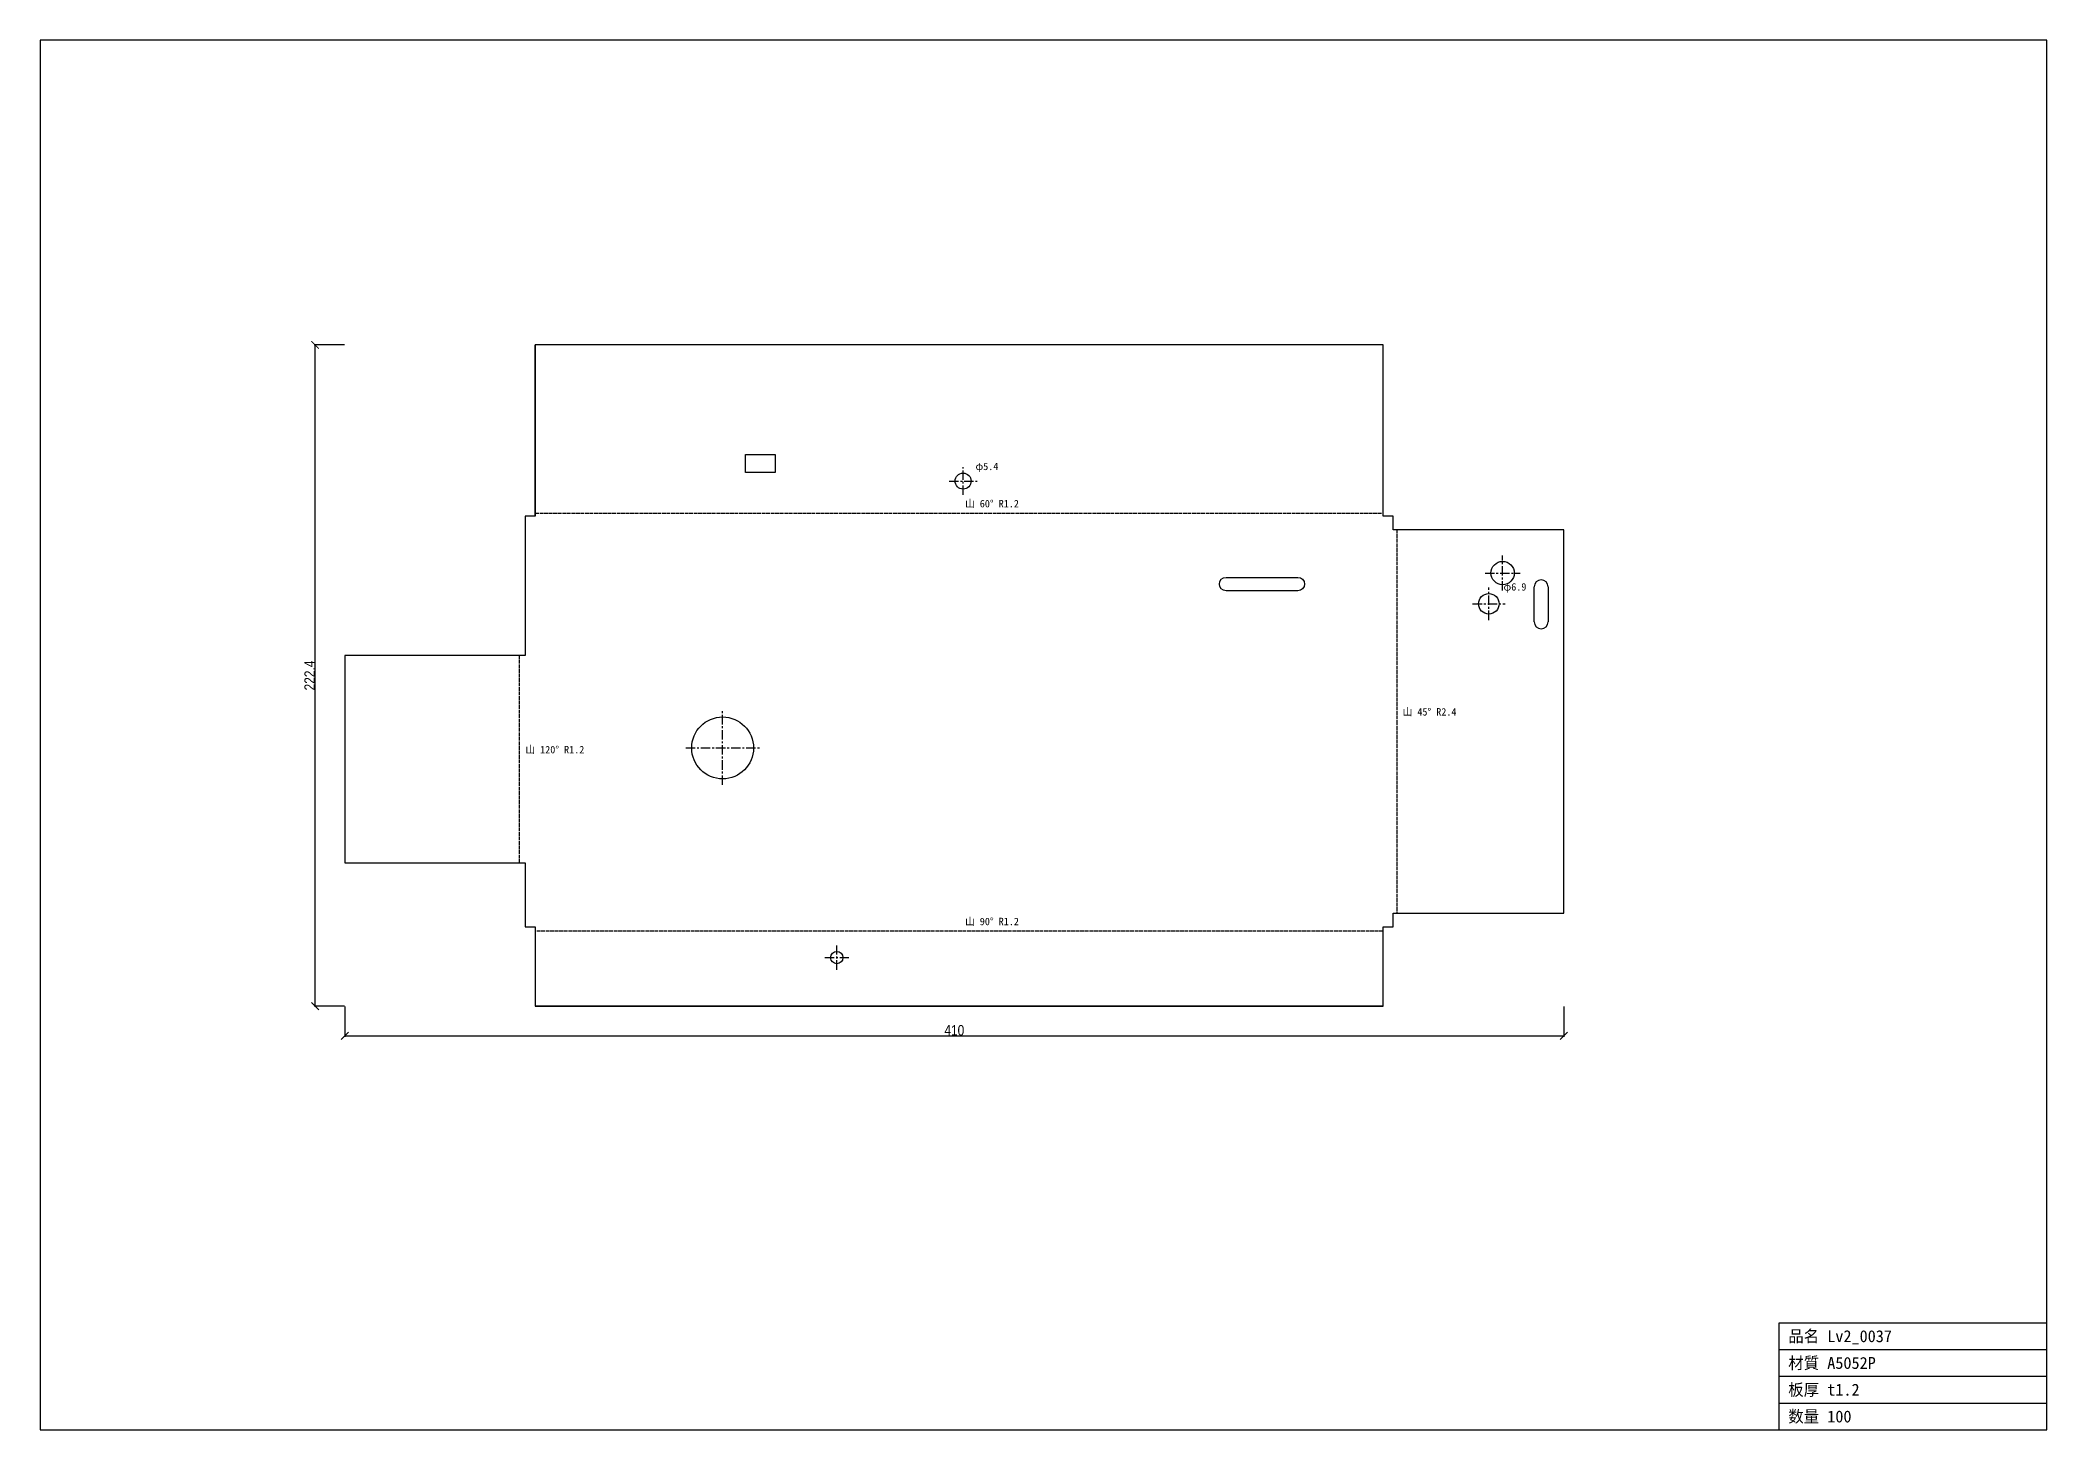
# Model space of a CAD drawing. Header units: millimetres. Extents: x -163 to 512, y -169 to 298.
import ezdxf

# ---------------------------------------------------------------- set-up
doc = ezdxf.new("R2010")
doc.units = ezdxf.units.MM
doc.linetypes.add('CENTER', pattern=[5.08, 3.175, -0.635, 0.635, -0.635])
doc.linetypes.add('DASHED', pattern=[1.524, 1.27, -0.254])
doc.styles.add('OpenSansCondensed-Light', font='OpenSansCondensed-Light.ttf')
doc.dimstyles.new('EZDXF', dxfattribs={"dimtxt": 0.25, "dimasz": 0.175, "dimexe": 0.375, "dimexo": 0.125, "dimgap": 0.1, "dimtad": 1, "dimlfac": 100, "dimzin": 12, "dimdsep": 46, "dimtxsty": 'OpenSansCondensed-Light', "dimblk": 'ARCHTICK', "dimcen": 2.5, "dimazin": 3, "dimtfac": 0.5, "dimtmove": 2, "dimatfit": 3})

# ---------------------------------------------------------------- blocks, each defined once
blk = doc.blocks.new('HOLE_D5_38')
blk.add_circle((0, 0), 2.69)
blk = doc.blocks.new('_ARCHTICK')
at = {"color": 0, "linetype": 'BYBLOCK', "const_width": 0.15}
blk.add_lwpolyline([(-0.5, -0.5), (0.5, 0.5)], dxfattribs=at)

msp = doc.modelspace()

# ---------------------------------------------------------------- linework, layer by layer
at = {"color": 7, "linetype": 'CONTINUOUS'}
for p, q in [((511.93, 298.26), (-163.13, 298.26)), ((-163.13, 298.26), (-163.13, -169.14)), ((511.93, -169.14), (511.93, 298.26)), ((288.64, 195.74), (3.4, 195.74)), ((3.4, 195.74), (3.4, 138.18)), ((3.4, 138.18), (3.4, 195.74)), ((288.64, 138.18), (288.63, 195.75)), ((74.2, 155.88), (74.2, 158.92)), ((74.2, 158.92), (76.72, 158.92)), ((74.2, 152.84), (74.2, 155.88)), ((76.72, 158.92), (78.31, 158.92)), ((78.31, 158.92), (80.52, 158.92)), ((80.52, 158.92), (84.18, 158.92)), ((84.18, 158.92), (84.18, 157.3)), ((84.18, 157.3), (84.18, 156.82)), ((84.18, 156.82), (84.18, 155.05)), ((84.18, 152.84), (74.2, 152.84)), ((84.18, 155.06), (84.18, 152.84)), ((3.4, 138.18), (0, 138.18)), ((0, 138.18), (0, 91.25)), ((292.04, 138.18), (288.64, 138.18)), ((292.04, 133.58), (292.04, 138.18)), ((349.42, 133.58), (292.04, 133.58)), ((349.42, 87.78), (349.42, 133.59)), ((339.45, 110.21), (339.45, 114.41)), ((339.45, 102.62), (339.45, 110.21)), ((344.13, 114.41), (344.13, 102.62)), ((0, 91.25), (-60.62, 91.25)), ((-60.62, 91.25), (-60.62, 21.51)), ((349.42, 64.31), (349.42, 87.78)), ((349.42, 4.6), (349.42, 64.31)), ((-60.62, 21.51), (0, 21.51)), ((0, 21.51), (0, 0)), ((0, 0), (3.4, 0)), ((3.4, 0), (3.4, -26.63)), ((288.64, -26.63), (288.64, 0)), ((288.64, 0), (292.04, 0)), ((292.04, 0), (292.04, 4.6)), ((292.04, 4.6), (349.42, 4.6)), ((3.4, -26.63), (129.17, -26.63)), ((288.64, -26.63), (3.4, -26.63)), ((129.17, -26.63), (288.63, -26.63)), ((421.93, -169.14), (421.93, -133.14)), ((421.93, -133.14), (511.93, -133.14)), ((421.93, -142.14), (511.93, -142.14)), ((421.93, -151.14), (511.93, -151.14)), ((421.93, -160.14), (511.93, -160.14)), ((-163.13, -169.14), (511.93, -169.14))]:
    msp.add_line(p, q, dxfattribs=at)
at = {"color": 1, "linetype": 'CENTER'}
for p, q in [((142.65, 149.97), (152.03, 149.97)), ((147.34, 145.28), (147.34, 154.66)), ((328.84, 113.1), (328.84, 124.93)), ((322.92, 119.02), (334.75, 119.02)), ((318.76, 108.68), (329.66, 108.68)), ((324.21, 103.23), (324.21, 114.13)), ((66.46, 47.8), (66.46, 72.62)), ((54.05, 60.21), (78.87, 60.21)), ((104.86, -14.38), (104.86, -6.25)), ((100.8, -10.32), (108.93, -10.32))]:
    msp.add_line(p, q, dxfattribs=at)
at = {"color": 4, "linetype": 'DASHED'}
for p, q in [((3.4, 139.12), (288.64, 139.12)), ((293.21, 133.58), (293.21, 69.09)), ((-1.88, 21.51), (-1.88, 91.25)), ((293.21, 69.09), (293.21, 4.6)), ((288.64, -1.41), (3.4, -1.41))]:
    msp.add_line(p, q, dxfattribs=at)
at = {"color": 7, "linetype": 'CONTINUOUS'}
msp.add_lwpolyline([(235.8, 117.57), (259.98, 117.57, -1), (259.98, 113.08), (235.8, 113.08, -1)], format="xyb", close=True, dxfattribs=at)
for centre, radius in [((328.84, 119.02), 3.92), ((324.21, 108.68), 3.45), ((66.46, 60.21), 10.41), ((104.86, -10.32), 2.06)]:
    msp.add_circle(centre, radius, dxfattribs=at)
for centre, start, end in [((341.79, 114.41), 0, 180), ((341.79, 102.62), 180, 0)]:
    msp.add_arc(centre, 2.34, start, end, dxfattribs=at)

# ---------------------------------------------------------------- block references
msp.add_blockref('HOLE_D5_38', (147.34, 149.97), dxfattribs=at)

# ---------------------------------------------------------------- texts
at = {"color": 2}
for s, height, p in [('φ5.4', 2.5, (151.53, 153.66)), ('山 60° R1.2', 2.5, (148.02, 141.12)), ('φ6.9', 2.5, (329.16, 113.13)), ('山 45° R2.4', 2.5, (295.21, 71.09)), ('山 120° R1.2', 2.5, (0.12, 58.38)), ('山 90° R1.2', 2.5, (148.02, 0.59)), ('品名 Lv2_0037', 4, (424.93, -139.64)), ('材質 A5052P', 4, (424.93, -148.64)), ('板厚 t1.2', 4, (424.93, -157.64)), ('数量 100', 4, (424.93, -166.64))]:
    msp.add_text(s, height=height, dxfattribs=at).set_placement(p)

# ---------------------------------------------------------------- dimensions: what is measured, and where the dimension line sits
msp.add_linear_dim(base=(-70.62, -26.63), p1=(-60.62, -26.63), p2=(-60.62, 195.74), angle=90, dimstyle='EZDXF', override={"dimtxt": 3.5, "dimasz": 2.5, "dimdec": 1, "dimlfac": 1}, dxfattribs=at).render()
msp.add_linear_dim(base=(-60.62, -36.63), p1=(-60.62, -26.63), p2=(349.42, -26.63), dimstyle='EZDXF', override={"dimtxt": 3.5, "dimasz": 2.5, "dimdec": 1, "dimlfac": 1}, dxfattribs=at).render()

doc.saveas('drawing.dxf')
